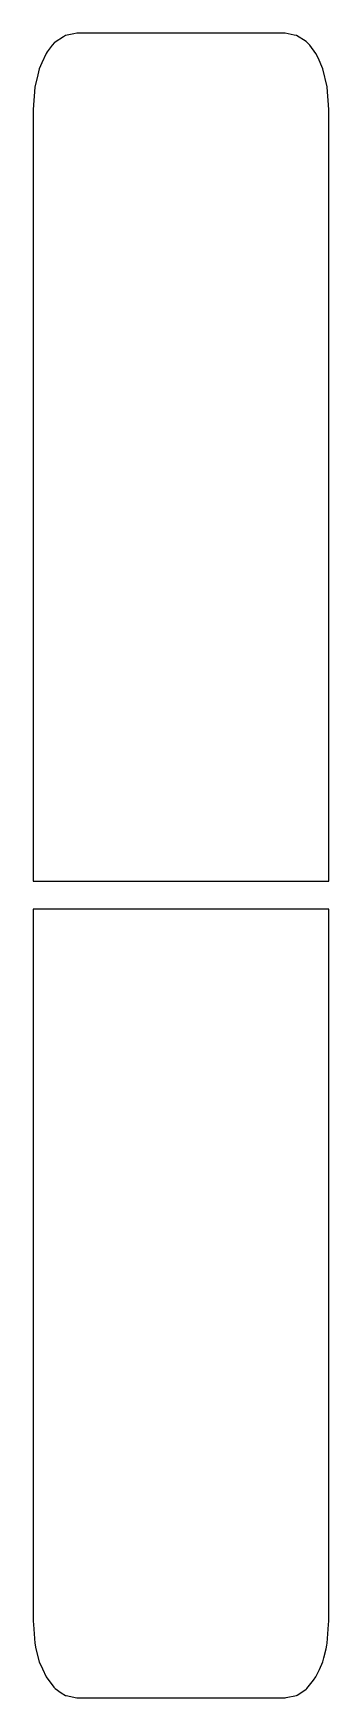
# Model space of a CAD drawing. Header units: metres. Extents: x 2.4 to 16, y -11 to 65.7.
import ezdxf

# ---------------------------------------------------------------- set-up
doc = ezdxf.new("R2010")
doc.units = ezdxf.units.M

msp = doc.modelspace()

# ---------------------------------------------------------------- linework, layer by layer
for p, q in [((3.376, 65.244), (3.271, 65.123)), ((3.4, 65.272), (3.376, 65.244)), ((3.793, 65.516), (3.4, 65.272)), ((3.882, 65.572), (3.793, 65.516)), ((4.273, 65.649), (3.882, 65.572)), ((4.4, 65.674), (4.273, 65.649)), ((11.54, 65.674), (4.4, 65.674)), ((14, 65.674), (11.54, 65.674)), ((14.404, 65.594), (14, 65.674)), ((14.518, 65.572), (14.404, 65.594)), ((14.961, 65.296), (14.518, 65.572)), ((15, 65.272), (14.961, 65.296)), ((15.129, 65.123), (15, 65.272)), ((2.986, 64.746), (2.793, 64.312)), ((3.045, 64.824), (2.986, 64.746)), ((3.271, 65.123), (3.045, 64.824)), ((15.414, 64.746), (15.129, 65.123)), ((15.507, 64.538), (15.414, 64.746)), ((15.732, 64.032), (15.507, 64.538)), ((2.604, 63.764), (2.468, 63.199)), ((2.668, 64.032), (2.604, 63.764)), ((2.793, 64.312), (2.668, 64.032)), ((15.93, 63.208), (15.732, 64.032)), ((2.468, 63.193), (2.4, 62.158)), ((2.468, 63.199), (2.468, 63.193)), ((15.932, 63.199), (15.93, 63.208)), ((15.932, 63.193), (15.932, 63.199)), ((16, 62.158), (15.932, 63.193)), ((2.4, 62.158), (2.4, 62.022)), ((16, 62), (16, 62.158)), ((2.4, 62.022), (2.4, 62.017)), ((2.4, 62.017), (2.4, 60.476)), ((16, 60.359), (16, 62)), ((2.4, 60.476), (2.4, 59.065)), ((16, 58.934), (16, 60.359)), ((2.4, 59.065), (2.4, 58.993)), ((2.4, 58.993), (2.4, 57.632)), ((16, 57.621), (16, 58.934)), ((2.4, 57.632), (2.4, 57.545)), ((2.4, 57.545), (2.4, 56.198)), ((16, 56.34), (16, 57.621)), ((16, 57.621), (16, 57.621)), ((2.4, 56.198), (2.4, 56.111)), ((2.4, 56.111), (2.4, 56.038)), ((2.4, 56.038), (2.4, 55.986)), ((2.4, 55.986), (2.4, 55.297)), ((16, 56.162), (16, 56.34)), ((16, 55.997), (16, 56.162)), ((16, 53.259), (16, 55.997)), ((2.4, 55.297), (2.4, 54.599)), ((2.4, 54.599), (2.4, 53.259)), ((2.4, 53.259), (2.4, 51.224)), ((16, 51.224), (16, 53.259)), ((2.4, 51.224), (2.4, 45.138)), ((16, 45.138), (16, 51.224)), ((2.4, 45.138), (2.4, 26.647)), ((16, 26.647), (16, 45.138)), ((2.4, 26.647), (13.967, 26.647)), ((13.967, 26.647), (16, 26.647)), ((4.433, 25.353), (2.4, 25.353)), ((2.4, 25.353), (2.4, 8.441)), ((16, 25.353), (4.433, 25.353)), ((16, 8.441), (16, 25.353)), ((2.4, 8.441), (2.4, 4.078)), ((16, 4.078), (16, 8.441)), ((16, 8.441), (16, 8.441)), ((2.4, 4.078), (2.4, 1.622)), ((16, 1.622), (16, 4.078)), ((2.4, 1.622), (2.4, 0.525)), ((16, -0.992), (16, 1.622)), ((2.4, 0.525), (2.4, -0.359)), ((2.4, -0.359), (2.4, -1.12)), ((2.4, -1.12), (2.4, -1.187)), ((2.4, -1.187), (2.4, -1.27)), ((2.4, -1.27), (2.4, -1.362)), ((2.4, -1.362), (2.4, -2.738)), ((16, -1.171), (16, -0.992)), ((16, -1.37), (16, -1.171)), ((16, -2.664), (16, -1.37)), ((2.4, -2.738), (2.4, -2.825)), ((2.4, -2.825), (2.4, -4.23)), ((16, -4.026), (16, -2.664)), ((2.4, -4.23), (2.4, -5.728)), ((16, -5.553), (16, -4.026)), ((2.4, -5.728), (2.4, -5.773)), ((2.4, -5.773), (2.4, -7.398)), ((16, -7.391), (16, -5.553)), ((2.4, -7.398), (2.4, -7.399)), ((2.4, -7.399), (2.4, -7.432)), ((2.4, -7.432), (2.409, -7.573)), ((2.409, -7.573), (2.468, -8.443)), ((15.932, -8.443), (15.991, -7.573)), ((15.991, -7.573), (16, -7.432)), ((16, -7.432), (16, -7.391)), ((2.468, -8.443), (2.52, -8.695)), ((2.52, -8.695), (2.668, -9.297)), ((15.732, -9.297), (15.777, -9.114)), ((15.777, -9.114), (15.88, -8.695)), ((15.88, -8.695), (15.914, -8.528)), ((15.914, -8.528), (15.932, -8.443)), ((2.668, -9.297), (2.818, -9.626)), ((2.818, -9.626), (2.986, -9.995)), ((15.414, -9.995), (15.572, -9.649)), ((15.572, -9.649), (15.732, -9.297)), ((2.986, -9.995), (3.349, -10.465)), ((3.349, -10.465), (3.4, -10.531)), ((3.4, -10.531), (3.687, -10.732)), ((14.713, -10.732), (14.962, -10.558)), ((14.962, -10.558), (15, -10.531)), ((15, -10.531), (15.303, -10.14)), ((15.303, -10.14), (15.414, -9.995)), ((3.687, -10.732), (3.882, -10.85)), ((3.882, -10.85), (3.911, -10.856)), ((3.911, -10.856), (4.4, -10.95)), ((4.4, -10.95), (5.337, -10.95)), ((5.337, -10.95), (14, -10.95)), ((14, -10.95), (14.049, -10.941)), ((14.049, -10.941), (14.518, -10.85)), ((14.518, -10.85), (14.541, -10.836)), ((14.541, -10.836), (14.713, -10.732))]:
    msp.add_line(p, q)

doc.saveas('drawing.dxf')
